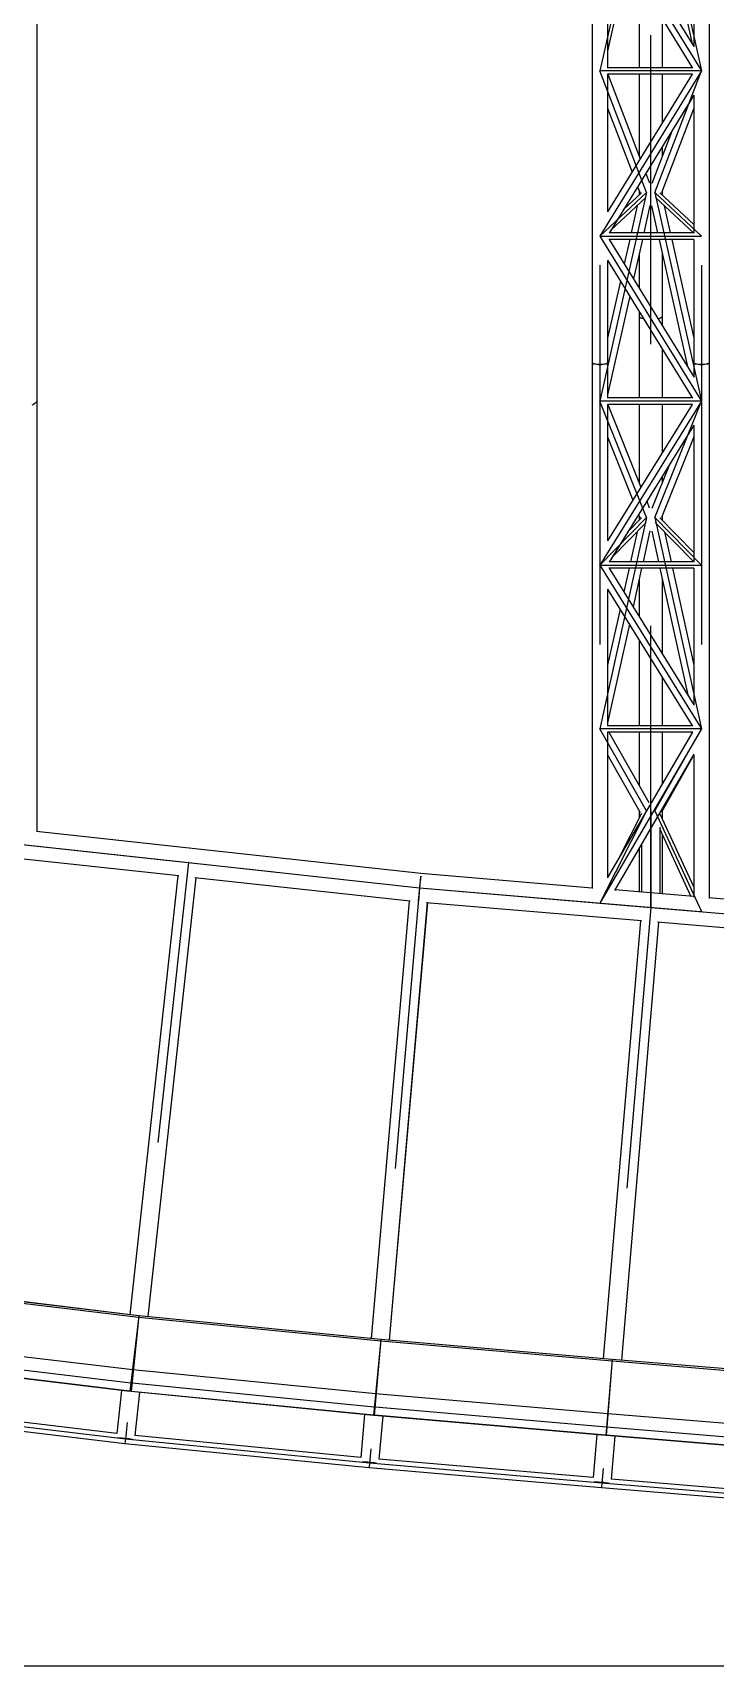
# Model space of a CAD drawing. Header units: millimetres. Extents: x 150209.93 to 150215.05, y 136675.65 to 136679.93.
# Drawn here: x 150211.416 to 150211.658, y 136675.653 to 136676.233 of the extents above; entities that cross this region are included whole.
import ezdxf

# ---------------------------------------------------------------- set-up
doc = ezdxf.new("R2010")
doc.units = ezdxf.units.MM
doc.header["$LTSCALE"] = 0.25
doc.linetypes.add('CENTER', pattern=[50.8, 31.75, -6.35, 6.35, -6.35])
doc.linetypes.add('XKITLINE00', pattern=[0])

# ---------------------------------------------------------------- blocks, each defined once
blk = doc.blocks.new('çatıı')
at = {"color": 8, "linetype": 'XKITLINE00'}
for p, q in [((12446.2, 3985.7), (12446.2, 2357.8)), ((13431.3, 3598.6), (13431.3, 2425.1)), ((13638.6, 3598.6), (13638.6, 2425.1)), ((13461.3, 3231.1), (13611.3, 2986.5)), ((13555.1, 3231.1), (13608.5, 2991.1)), ((13611.3, 3231.1), (13611.3, 2986.2)), ((13458.5, 3193.8), (13609.1, 2948.3)), ((13458.6, 3193.5), (13458.6, 2948.9)), ((13493.8, 3136.3), (13458.6, 2978.4)), ((13514.7, 3102.2), (13514.7, 2949)), ((13555.3, 3036), (13555.3, 2949)), ((13609, 2937.6), (13458.5, 2937.6)), ((13608.7, 2949), (13458.6, 2949)), ((13608.7, 2937.6), (13458.6, 2693.1)), ((13458.6, 2937.6), (13458.6, 2693)), ((13458.9, 2937.6), (13516.3, 2787.1)), ((13514.7, 2937.6), (13514.7, 2791.4)), ((13555.3, 2937.6), (13555.3, 2850.7)), ((13611.4, 2900.2), (13461.1, 2655.3)), ((13611.3, 2900.2), (13611.3, 2655.4)), ((13458.6, 2876.9), (13501.9, 2763.6)), ((13611.3, 2876.9), (13554.2, 2727.1)), ((13572.9, 2837.5), (13537, 2743.6)), ((13555.3, 2808.8), (13555.3, 2791.4)), ((13526.2, 2761.3), (13532.6, 2744.5)), ((13518.9, 2726.9), (13486.4, 2696.5)), ((13511.7, 2737.8), (13516, 2726.7)), ((13514.7, 2730), (13514.7, 2723)), ((13611.3, 2670.5), (13551.1, 2726.9)), ((13555.3, 2730), (13555.3, 2723)), ((13526.6, 2718.6), (13463.9, 2659.8)), ((13511.1, 2704), (13500.3, 2655.6)), ((13533.6, 2704.2), (13522.8, 2655.6)), ((13536.5, 2703.6), (13547.2, 2655.6)), ((13610.6, 2655.6), (13543.3, 2718.6)), ((13558.9, 2704), (13569.7, 2655.6)), ((13611.5, 2644.3), (13460.6, 2644.3)), ((13611.3, 2655.6), (13461.3, 2655.6)), ((13461.3, 2644.3), (13611.3, 2400.2)), ((13497.8, 2644.3), (13488.1, 2600.7)), ((13520.2, 2644.3), (13504.6, 2574)), ((13549.8, 2644.3), (13600.1, 2418.6)), ((13572.2, 2644.3), (13611.3, 2468.6)), ((13611.3, 2644.3), (13611.3, 2425.1)), ((13514.7, 2619.5), (13514.7, 2557.5)), ((13555.3, 2619.5), (13555.3, 2506.8)), ((13458.5, 2607.1), (13609.1, 2362.1)), ((13458.6, 2606.8), (13458.6, 2425.1)), ((13481.3, 2570.1), (13458.6, 2468.6)), ((13497.7, 2543.3), (13458.6, 2368)), ((13514.7, 2515.7), (13514.7, 2506.8)), ((13514.7, 2506.8), (13515, 2506)), ((13514.7, 2506.8), (13514.7, 2362.8)), ((13514.7, 2506.8), (13515, 2506)), ((13515.9, 2505.2), (13515, 2506)), ((13515.9, 2505.3), (13515, 2506)), ((13517.4, 2504.6), (13515.9, 2505.3)), ((13517.4, 2504.5), (13515.9, 2505.2)), ((13519.4, 2503.9), (13517.4, 2504.6)), ((13519.4, 2503.8), (13517.4, 2504.5)), ((13521.9, 2503.4), (13519.4, 2503.9)), ((13521.9, 2503.3), (13519.4, 2503.8)), ((13522.3, 2503.3), (13521.9, 2503.4)), ((13522.4, 2503.2), (13521.9, 2503.3)), ((13550.5, 2503.9), (13548, 2503.4)), ((13550.5, 2503.8), (13548, 2503.3)), ((13548, 2503.4), (13548, 2503.4)), ((13548, 2503.3), (13548, 2503.3)), ((13552.6, 2504.6), (13550.5, 2503.9)), ((13552.6, 2504.5), (13550.5, 2503.8)), ((13554.1, 2505.3), (13552.6, 2504.6)), ((13554.1, 2505.2), (13552.6, 2504.5)), ((13555, 2506), (13554.1, 2505.2)), ((13555, 2506), (13554.1, 2505.3)), ((13555.3, 2506.8), (13555, 2506)), ((13555.3, 2506.8), (13555, 2506)), ((13555.3, 2506.8), (13555.3, 2491.4)), ((13555.3, 2449.6), (13555.3, 2362.8)), ((13431.3, 2425.1), (13431.3, 1491.9)), ((13431.3, 2425.1), (13431.7, 2424.3)), ((13431.3, 2425.1), (13431.7, 2424.4)), ((13432.7, 2423.8), (13431.7, 2424.4)), ((13432.7, 2423.6), (13431.7, 2424.3)), ((13434.3, 2423.2), (13432.7, 2423.8)), ((13434.3, 2423), (13432.7, 2423.6)), ((13436.5, 2422.7), (13434.3, 2423.2)), ((13436.5, 2422.5), (13434.3, 2423)), ((13434.8, 2423.1), (13434.7, 2423.1)), ((13436.9, 2422.6), (13434.8, 2423.1)), ((13439.1, 2422.4), (13436.5, 2422.7)), ((13439.1, 2422.1), (13436.5, 2422.5)), ((13439.3, 2422.2), (13436.9, 2422.6)), ((13442, 2422.1), (13439.1, 2422.4)), ((13442, 2421.8), (13439.1, 2422.1)), ((13442.1, 2422), (13439.3, 2422.2)), ((13445, 2422.1), (13442, 2422.1)), ((13445, 2421.7), (13442, 2421.8)), ((13445, 2421.9), (13442.1, 2422)), ((13448, 2422.1), (13445, 2422.1)), ((13447.9, 2422), (13445, 2421.9)), ((13448, 2421.8), (13445, 2421.7)), ((13450.7, 2422.2), (13447.9, 2422)), ((13450.9, 2422.4), (13448, 2422.1)), ((13450.9, 2422.1), (13448, 2421.8)), ((13453.1, 2422.6), (13450.7, 2422.2)), ((13453.5, 2422.7), (13450.9, 2422.4)), ((13453.5, 2422.5), (13450.9, 2422.1)), ((13455.2, 2423.1), (13453.1, 2422.6)), ((13455.7, 2423.2), (13453.5, 2422.7)), ((13455.7, 2423), (13453.5, 2422.5)), ((13455.3, 2423.1), (13455.2, 2423.1)), ((13457.3, 2423.8), (13455.7, 2423.2)), ((13457.3, 2423.6), (13455.7, 2423)), ((13458.3, 2424.4), (13457.3, 2423.8)), ((13458.3, 2424.3), (13457.3, 2423.6)), ((13458.6, 2425.1), (13458.3, 2424.3)), ((13458.6, 2425.1), (13458.3, 2424.4)), ((13458.6, 2425.1), (13458.6, 2362.6)), ((13611.3, 2425.1), (13611.3, 2399.6)), ((13611.3, 2425.1), (13611.7, 2424.3)), ((13611.3, 2425.1), (13611.7, 2424.4)), ((13612.7, 2423.8), (13611.7, 2424.4)), ((13612.7, 2423.6), (13611.7, 2424.3)), ((13614.3, 2423.2), (13612.7, 2423.8)), ((13614.3, 2423), (13612.7, 2423.6)), ((13616.5, 2422.7), (13614.3, 2423.2)), ((13616.5, 2422.5), (13614.3, 2423)), ((13614.8, 2423.1), (13614.6, 2423.1)), ((13616.9, 2422.6), (13614.8, 2423.1)), ((13619.1, 2422.4), (13616.5, 2422.7)), ((13619.1, 2422.1), (13616.5, 2422.5)), ((13619.3, 2422.2), (13616.9, 2422.6)), ((13622, 2422.2), (13619.1, 2422.4)), ((13622, 2421.8), (13619.1, 2422.1)), ((13622.1, 2422), (13619.3, 2422.2)), ((13625, 2422.1), (13622, 2422.2)), ((13625, 2421.7), (13622, 2421.8)), ((13625, 2421.9), (13622.1, 2422)), ((13628, 2422.2), (13625, 2422.1)), ((13627.9, 2422), (13625, 2421.9)), ((13628, 2421.8), (13625, 2421.7)), ((13630.7, 2422.2), (13627.9, 2422)), ((13630.9, 2422.4), (13628, 2422.2)), ((13630.9, 2422.1), (13628, 2421.8)), ((13633.1, 2422.6), (13630.7, 2422.2)), ((13633.5, 2422.7), (13630.9, 2422.4)), ((13633.5, 2422.5), (13630.9, 2422.1)), ((13635.2, 2423.1), (13633.1, 2422.6)), ((13635.7, 2423.2), (13633.5, 2422.7)), ((13635.7, 2423), (13633.5, 2422.5)), ((13635.4, 2423.1), (13635.2, 2423.1)), ((13637.3, 2423.8), (13635.7, 2423.2)), ((13637.3, 2423.6), (13635.7, 2423)), ((13638.3, 2424.4), (13637.3, 2423.8)), ((13638.3, 2424.3), (13637.3, 2423.6)), ((13638.6, 2425.1), (13638.3, 2424.3)), ((13638.6, 2425.1), (13638.3, 2424.4)), ((13638.6, 2425.1), (13638.6, 1474.4)), ((12440.4, 2351.3), (12437.2, 2349.8)), ((12442.9, 2352.8), (12440.4, 2351.3)), ((12444.7, 2354.5), (12442.9, 2352.8)), ((12444.7, 2354.5), (12442.9, 2352.8)), ((12445.8, 2356.1), (12444.7, 2354.5)), ((12445.8, 2356.1), (12444.7, 2354.5)), ((12446.2, 2357.8), (12445.8, 2356.1)), ((12446.2, 2357.8), (12445.8, 2356.1)), ((12446.2, 2357.8), (12446.2, 1592.9)), ((13609, 2351.4), (13458.5, 2351.4)), ((13608.6, 2362.8), (13458.6, 2362.8)), ((13458.6, 2351.4), (13458.6, 2108.9)), ((13608.6, 2351.4), (13458.6, 2109)), ((13459.1, 2351.4), (13517.7, 2204.5)), ((13514.7, 2351.4), (13514.7, 2212.2)), ((13555.3, 2351.4), (13555.3, 2265.2)), ((13458.6, 2293.5), (13503.4, 2181.4)), ((13611.4, 2314.3), (13461.1, 2071.4)), ((13611.3, 2293.5), (13554.2, 2150.3)), ((13611.3, 2314.2), (13611.3, 2071.5)), ((13568.2, 2244.6), (13537.1, 2166.7)), ((13555.3, 2223.7), (13555.3, 2212.2)), ((13527.8, 2179.3), (13532.5, 2167.6)), ((13518.7, 2149.8), (13493.9, 2124.4)), ((13513.5, 2156.1), (13516, 2149.9)), ((13514.7, 2153.2), (13514.7, 2145.7)), ((13515.4, 2146.5), (13515.3, 2146.4)), ((13551.3, 2149.8), (13611.3, 2088.3)), ((13554.5, 2147), (13554.6, 2146.4)), ((13555.3, 2153.2), (13555.3, 2145.7)), ((13526.8, 2141.8), (13466.3, 2079.8)), ((13510.7, 2125.3), (13499, 2071.8)), ((13533.5, 2126.7), (13521.4, 2071.8)), ((13536.7, 2126.1), (13548.6, 2071.8)), ((13543.1, 2141.9), (13611.3, 2072)), ((13559.3, 2125.3), (13571, 2071.8)), ((13611.5, 2060.5), (13460.6, 2060.5)), ((13611.3, 2071.8), (13461.4, 2071.8)), ((13461.4, 2060.5), (13611.3, 1818.1)), ((13496.5, 2060.5), (13487.3, 2018.6)), ((13518.9, 2060.5), (13503.8, 1991.9)), ((13551.1, 2060.5), (13600.5, 1835.6)), ((13573.5, 2060.5), (13611.3, 1888.3)), ((13611.3, 2060.5), (13611.3, 1817.7)), ((13514.7, 2041.4), (13514.7, 1974.3)), ((13555.3, 2041.4), (13555.3, 1908.7)), ((13458.4, 2023.6), (13609.1, 1780.1)), ((13458.6, 2023.3), (13458.6, 1780.7)), ((13480.5, 1987.9), (13458.6, 1888.3)), ((13497.1, 1961.2), (13458.6, 1786.3)), ((13514.7, 1932.7), (13514.7, 1780.9)), ((13555.3, 1867.1), (13555.3, 1780.9)), ((13609.4, 1769.5), (13458.5, 1769.5)), ((13608.6, 1780.9), (13458.6, 1780.9)), ((13458.6, 1769.5), (13458.6, 1511.1)), ((13609, 1769.5), (13458.6, 1511.3)), ((13460.8, 1769.5), (13531.6, 1644.7)), ((13514.7, 1769.5), (13514.7, 1674.5)), ((13555.3, 1769.5), (13555.3, 1677.3)), ((13458.6, 1729), (13516.5, 1627)), ((13611.4, 1730.2), (13470.6, 1488.3)), ((13611.3, 1729), (13553.8, 1627.4)), ((13611.3, 1730), (13611.3, 1476.6)), ((13518.9, 1625.3), (13479.3, 1546.8)), ((13514.7, 1630.1), (13514.7, 1617)), ((13551, 1624.8), (13611.3, 1494.1)), ((13555.3, 1630.1), (13555.3, 1615.6)), ((13551.1, 1601), (13551.1, 1482.6)), ((13551.1, 1597.4), (13606.2, 1478)), ((13127.4, 1518.5), (12446, 1592.9)), ((13518.9, 1571.2), (13518.9, 1485.4)), ((13555.3, 1588.4), (13555.3, 1482.3)), ((12698.1, 1514.3), (12411.9, 1545.5)), ((13514.7, 1564.1), (13514.7, 1485.7)), ((12696.2, 1514.5), (12611.2, 735.7)), ((12696.2, 1514.5), (12611.2, 735.7)), ((12728.3, 1511), (12643.3, 732.2)), ((12728.3, 1511), (12643.3, 732.2)), ((13108.6, 1469.5), (12726.3, 1511.2)), ((13126.3, 1508.1), (13126, 1504.8)), ((13126.6, 1508.1), (13126.2, 1504.7)), ((13126.5, 1511.2), (13126.3, 1508.1)), ((13126.7, 1513.7), (13126.5, 1511.2)), ((13126.9, 1511.1), (13126.6, 1508.1)), ((13127.2, 1513.7), (13126.9, 1511.1)), ((13431.3, 1492.8), (13127.4, 1518.5)), ((13125, 1493.3), (13122.4, 1469.9)), ((13125, 1493.3), (13123, 1469.9)), ((13124.6, 1488.6), (13124.5, 1488.6)), ((13124.6, 1488.5), (13124.5, 1488.5)), ((13125.8, 1501.1), (13125, 1493.3)), ((13125.3, 1497.2), (13125, 1493.3)), ((13125.7, 1501.1), (13125.3, 1497.2)), ((13126, 1504.8), (13125.7, 1501.1)), ((13126.2, 1504.7), (13125.8, 1501.1)), ((13611.3, 1477.5), (13471.2, 1489.4)), ((13106.8, 1469.7), (13039.3, 693.3)), ((13106.7, 1469.7), (13039.3, 693.4)), ((13138.8, 1466.6), (13071.4, 690.4)), ((13138.9, 1466.6), (13071.4, 690.4)), ((13518.7, 1434.4), (13137, 1466.8)), ((13947.1, 1449.1), (13638.6, 1475.2)), ((13516.8, 1434.6), (13450.8, 657.6)), ((13516.8, 1434.6), (13450.9, 657.6)), ((13548.9, 1431.8), (13483, 654.9)), ((13548.9, 1431.8), (13483, 654.9)), ((13928.8, 1399.6), (13547, 1432)), ((12627.2, 733.7), (12202.7, 784.8)), ((12627.2, 733.6), (12202.8, 784.6)), ((12626.8, 730.4), (12202.3, 781.4)), ((12627.2, 733.7), (12611.1, 599.2)), ((12627.2, 733.7), (12613.9, 598.9)), ((13056.2, 688.3), (12626.8, 730.4)), ((13056.5, 691.7), (12627.2, 733.7)), ((12627.2, 733.6), (12627.2, 733.6)), ((13056.5, 691.5), (12627.2, 733.6)), ((13056.5, 691.7), (13043.3, 556.8)), ((13056.5, 691.7), (13044.8, 556.7)), ((13466.6, 652.9), (13056.2, 688.3)), ((13466.9, 656.2), (13056.5, 691.7)), ((13056.5, 691.5), (13056.5, 691.5)), ((13466.9, 656.1), (13056.5, 691.5)), ((12611.1, 599.2), (12186.5, 650.2)), ((12611.1, 599.7), (12186.6, 650.7)), ((12612.8, 614), (12188.3, 665)), ((13466.9, 656.2), (13455.3, 521.3)), ((13466.9, 656.2), (13455.7, 521.2)), ((13879.3, 618.5), (13466.6, 652.9)), ((13879.6, 621.9), (13466.9, 656.2)), ((13466.9, 656.1), (13466.9, 656.1)), ((13879.6, 621.8), (13466.9, 656.1)), ((13466.9, 656.1), (13466.9, 656.1)), ((13044.7, 571.6), (12615.4, 613.7)), ((12596.5, 601), (12588.2, 524.8)), ((13043.3, 556.8), (12613.9, 598.9)), ((13043.3, 557.3), (12614, 599.4)), ((12628.6, 597.5), (12620.3, 521.3)), ((12602.3, 506.2), (12172, 557.9)), ((12588.2, 524.8), (12190, 572.7)), ((13027.5, 558.4), (13020.9, 482.1)), ((13455.3, 521.3), (13044.8, 556.7)), ((13455.3, 521.7), (13044.9, 557.2)), ((13456.5, 536.1), (13046.1, 571.5)), ((13059.7, 555.4), (13053.1, 479.1)), ((13439.4, 522.6), (13432.9, 446.3)), ((13869.6, 501.7), (13456.9, 536)), ((12590, 516.6), (12589.7, 516.6)), ((12592, 516.5), (12590, 516.6)), ((12590.5, 516.5), (12590.3, 516.5)), ((12592.4, 516.4), (12590.5, 516.5)), ((12594.5, 516.4), (12592, 516.5)), ((12594.8, 516.3), (12592.4, 516.4)), ((12597.2, 516.1), (12594.5, 516.4)), ((12597.5, 516.1), (12594.8, 516.3)), ((12600.3, 515.9), (12597.2, 516.1)), ((12600.4, 515.8), (12597.5, 516.1)), ((12603.4, 515.6), (12600.3, 515.9)), ((12603.4, 515.5), (12600.4, 515.8)), ((12603.4, 515.5), (12602.3, 506.2)), ((12603.4, 515.5), (12602.5, 506.2)), ((13035.4, 463.8), (12602.5, 506.2)), ((12606.5, 515.2), (12603.4, 515.6)), ((12606.4, 515.2), (12603.4, 515.5)), ((12609.3, 514.8), (12606.4, 515.2)), ((12609.5, 514.8), (12606.5, 515.2)), ((12612, 514.4), (12609.3, 514.8)), ((12612.3, 514.4), (12609.5, 514.8)), ((12614.3, 514), (12612, 514.4)), ((12614.7, 514), (12612.3, 514.4)), ((12616.2, 513.7), (12614.3, 514)), ((12616.7, 513.6), (12614.7, 514)), ((12616.4, 513.6), (12616.2, 513.7)), ((12617, 513.6), (12616.7, 513.6)), ((13021, 482.1), (12620.2, 521.3)), ((13868.4, 487.4), (13455.7, 521.7)), ((13868.4, 486.9), (13455.7, 521.2)), ((13471.6, 519.9), (13465.1, 443.6)), ((13022.9, 473.8), (13022.6, 473.8)), ((13024.9, 473.8), (13022.9, 473.8)), ((13023.4, 473.8), (13023.2, 473.8)), ((13025.3, 473.8), (13023.4, 473.8)), ((13027.4, 473.7), (13024.9, 473.8)), ((13027.7, 473.7), (13025.3, 473.8)), ((13030.2, 473.6), (13027.4, 473.7)), ((13030.4, 473.5), (13027.7, 473.7)), ((13033.2, 473.4), (13030.2, 473.6)), ((13033.3, 473.3), (13030.4, 473.5)), ((13036.3, 473.1), (13033.2, 473.4)), ((13036.3, 473.1), (13033.3, 473.3)), ((13036.4, 473.1), (13035.4, 463.8)), ((13036.3, 473.1), (13035.5, 463.7)), ((13039.5, 472.8), (13036.3, 473.1)), ((13039.4, 472.8), (13036.3, 473.1)), ((13042.3, 472.5), (13039.4, 472.8)), ((13042.5, 472.5), (13039.5, 472.8)), ((13045, 472.2), (13042.3, 472.5)), ((13045.3, 472.2), (13042.5, 472.5)), ((13047.3, 471.8), (13045, 472.2)), ((13047.7, 471.8), (13045.3, 472.2)), ((13049.2, 471.5), (13047.3, 471.8)), ((13049.7, 471.5), (13047.7, 471.8)), ((13049.4, 471.5), (13049.2, 471.5)), ((13050, 471.4), (13049.7, 471.5)), ((13433, 446.3), (13053, 479.1)), ((13447.6, 428.2), (13035.5, 463.7)), ((13435, 438.2), (13434.6, 438.2)), ((13437, 438.2), (13435, 438.2)), ((13435.4, 438.2), (13435.2, 438.2)), ((13437.4, 438.2), (13435.4, 438.2)), ((13439.4, 438.1), (13437, 438.2)), ((13439.7, 438.1), (13437.4, 438.2)), ((13442.2, 438), (13439.4, 438.1)), ((13442.4, 437.9), (13439.7, 438.1)), ((13445.2, 437.8), (13442.2, 438)), ((13445.3, 437.8), (13442.4, 437.9)), ((13448.4, 437.6), (13445.2, 437.8)), ((13448.4, 437.5), (13445.3, 437.8)), ((13448.4, 437.5), (13447.6, 428.2)), ((13448.4, 437.5), (13447.6, 428.2)), ((13451.5, 437.3), (13448.4, 437.6)), ((13451.4, 437.2), (13448.4, 437.5)), ((13454.3, 436.9), (13451.4, 437.2)), ((13454.5, 437), (13451.5, 437.3)), ((13457, 436.6), (13454.3, 436.9)), ((13457.3, 436.6), (13454.5, 437)), ((13459.3, 436.3), (13457, 436.6)), ((13459.7, 436.3), (13457.3, 436.6)), ((13461.3, 436), (13459.3, 436.3)), ((13461.7, 436), (13459.7, 436.3)), ((13461.4, 436), (13461.3, 436)), ((13462.1, 435.9), (13461.7, 436)), ((13846.3, 411.9), (13465, 443.6)), ((13861, 393.8), (13447.6, 428.2))]:
    blk.add_line(p, q, dxfattribs=at)
at = {"color": 8, "linetype": 'CENTER'}
for p, q in [((13535, 2506.8), (13535, 3669.7)), ((13445, 3598.6), (13445, 2425.1)), ((13625, 3598.6), (13625, 2425.1)), ((13527.5, 3313.9), (13445, 2943.3)), ((13542.5, 3313.9), (13625, 2943.3)), ((13445, 3236.7), (13625, 2943.3)), ((13527.5, 2727.2), (13445, 2943.3)), ((13625, 2943.3), (13445, 2650)), ((13625, 2943.3), (13445, 2943.3)), ((13542.5, 2727.2), (13625, 2943.3)), ((13527.5, 2727.2), (13445, 2357.1)), ((13527.5, 2727.2), (13445, 2650)), ((13542.5, 2727.2), (13625, 2357.1)), ((13542.5, 2727.2), (13625, 2650)), ((13445, 2650), (13625, 2357.1)), ((13445, 2650), (13625, 2650)), ((13535, 1458.5), (13535, 2506.8)), ((13445, 2425.1), (13445, 1466.1)), ((13625, 2425.1), (13625, 1450.9)), ((13625, 2357.1), (13445, 2066.2)), ((13527.5, 2150.6), (13445, 2357.1)), ((13625, 2357.1), (13445, 2357.1)), ((13542.5, 2150.6), (13625, 2357.1)), ((13527.5, 2150.6), (13445, 1775.2)), ((13527.5, 2150.6), (13445, 2066.2)), ((13542.5, 2150.6), (13625, 1775.2)), ((13542.5, 2150.6), (13625, 2066.2)), ((13445, 2066.2), (13625, 1775.2)), ((13445, 2066.2), (13625, 2066.2)), ((13527.5, 1629.7), (13445, 1775.2)), ((13625, 1775.2), (13445, 1466.1)), ((13625, 1775.2), (13445, 1775.2)), ((13542.5, 1629.7), (13625, 1775.2)), ((13527.5, 1629.7), (13445, 1466.1)), ((13535, 1629.7), (13535, 1458.5)), ((13542.5, 1629.7), (13625, 1450.9)), ((12195, 1594.7), (13125, 1493.3)), ((12370, 1575.6), (13125, 1493.3)), ((12370, 1575.6), (12715, 1538)), ((12715, 1538), (12603.3, 514.5)), ((12715, 1538), (12616.7, 637.3)), ((12715, 1538), (13125, 1493.3)), ((13125, 1493.3), (13036.3, 472.1)), ((13125, 1493.3), (13046.9, 595.1)), ((13125, 1493.3), (13945, 1423.8)), ((13125, 1493.3), (13945, 1423.8)), ((13125, 1493.3), (13535, 1458.5)), ((13535, 1458.5), (13448.3, 436.5)), ((13535, 1458.5), (13458.7, 559.6)), ((13535, 1458.5), (13945, 1423.8)), ((12626.8, 730.4), (12202.3, 781.4)), ((13056.2, 688.3), (12626.8, 730.4)), ((12616.7, 637.3), (12188.9, 688.7)), ((13466.6, 652.9), (13056.2, 688.3)), ((13879.3, 618.5), (13466.6, 652.9)), ((13046.9, 595.1), (12616.7, 637.3)), ((13458.7, 559.6), (13046.9, 595.1)), ((12603.3, 514.5), (12173, 566.3)), ((13871.7, 525.2), (13458.7, 559.6)), ((13036.3, 472.1), (12603.3, 514.5)), ((13448.3, 436.5), (13036.3, 472.1)), ((13861.7, 402.1), (13448.3, 436.5))]:
    blk.add_line(p, q, dxfattribs=at)
at = {"color": 8, "linetype": 'XKITLINE00'}
for centre in [(13445, 2943.3), (13445, 2943.3), (13445, 2943.3), (13625, 2943.3), (13625, 2943.3), (13625, 2943.3), (13625, 2943.3), (13625, 2943.3), (13527.5, 2727.2), (13527.5, 2727.2), (13527.5, 2727.2), (13542.5, 2727.2), (13542.5, 2727.2), (13542.5, 2727.2), (13445, 2650), (13445, 2650), (13445, 2650), (13445, 2650), (13625, 2650), (13625, 2650), (13535, 2506.8), (13535, 2506.8), (13445, 2425.1), (13445, 2425.1), (13625, 2425.1), (13625, 2425.1), (13445, 2357.1), (13445, 2357.1), (13445, 2357.1), (13625, 2357.1), (13625, 2357.1), (13625, 2357.1), (13625, 2357.1), (13625, 2357.1), (13527.5, 2150.6), (13527.5, 2150.6), (13527.5, 2150.6), (13542.5, 2150.6), (13542.5, 2150.6), (13542.5, 2150.6), (13445, 2066.2), (13445, 2066.2), (13445, 2066.2), (13445, 2066.2), (13625, 2066.2), (13625, 2066.2), (13445, 1775.2), (13445, 1775.2), (13445, 1775.2), (13625, 1775.2), (13625, 1775.2), (13625, 1775.2), (13625, 1775.2), (13625, 1775.2), (13527.5, 1629.7), (13527.5, 1629.7), (13535, 1629.7), (13542.5, 1629.7), (13542.5, 1629.7), (12715, 1538), (12715, 1538), (12715, 1538), (12715, 1538), (12715, 1538), (13125, 1493.3), (13125, 1493.3), (13125, 1493.3), (13125, 1493.3), (13125, 1493.3), (13125, 1493.3), (13125, 1493.3), (13125, 1493.3), (13125, 1493.3), (13125, 1493.3), (13445, 1466.1), (13445, 1466.1), (13445, 1466.1), (13535, 1458.5), (13535, 1458.5), (13535, 1458.5), (13535, 1458.5), (13535, 1458.5), (13535, 1458.5), (13535, 1458.5), (13625, 1450.9), (13625, 1450.9), (12626.8, 730.4), (12626.8, 730.4), (13056.2, 688.3), (13056.2, 688.3), (13466.6, 652.9), (13466.6, 652.9), (12616.7, 637.3), (12616.7, 637.3), (12616.7, 637.3), (13046.9, 595.1), (13046.9, 595.1), (13046.9, 595.1), (13458.7, 559.6), (13458.7, 559.6), (13458.7, 559.6), (12603.3, 514.5), (12603.3, 514.5), (12603.3, 514.5), (13036.3, 472.1), (13036.3, 472.1), (13036.3, 472.1), (13448.3, 436.5), (13448.3, 436.5), (13448.3, 436.5)]:
    blk.add_circle(centre, 0.05, dxfattribs=at)

msp = doc.modelspace()

# ---------------------------------------------------------------- linework, layer by layer
msp.add_lwpolyline([(150209.92514, 136679.93402), (150214.98319, 136679.93402), (150214.98319, 136675.65285), (150209.92514, 136675.65285)], close=True)

# ---------------------------------------------------------------- block references
at = {"xscale": 0.0002000170049888334, "yscale": 0.0002000170049888334, "zscale": 0.0002000170049888334}
msp.add_blockref('çatıı', (150208.92807, 136675.63059), dxfattribs=at)

doc.saveas('drawing.dxf')
